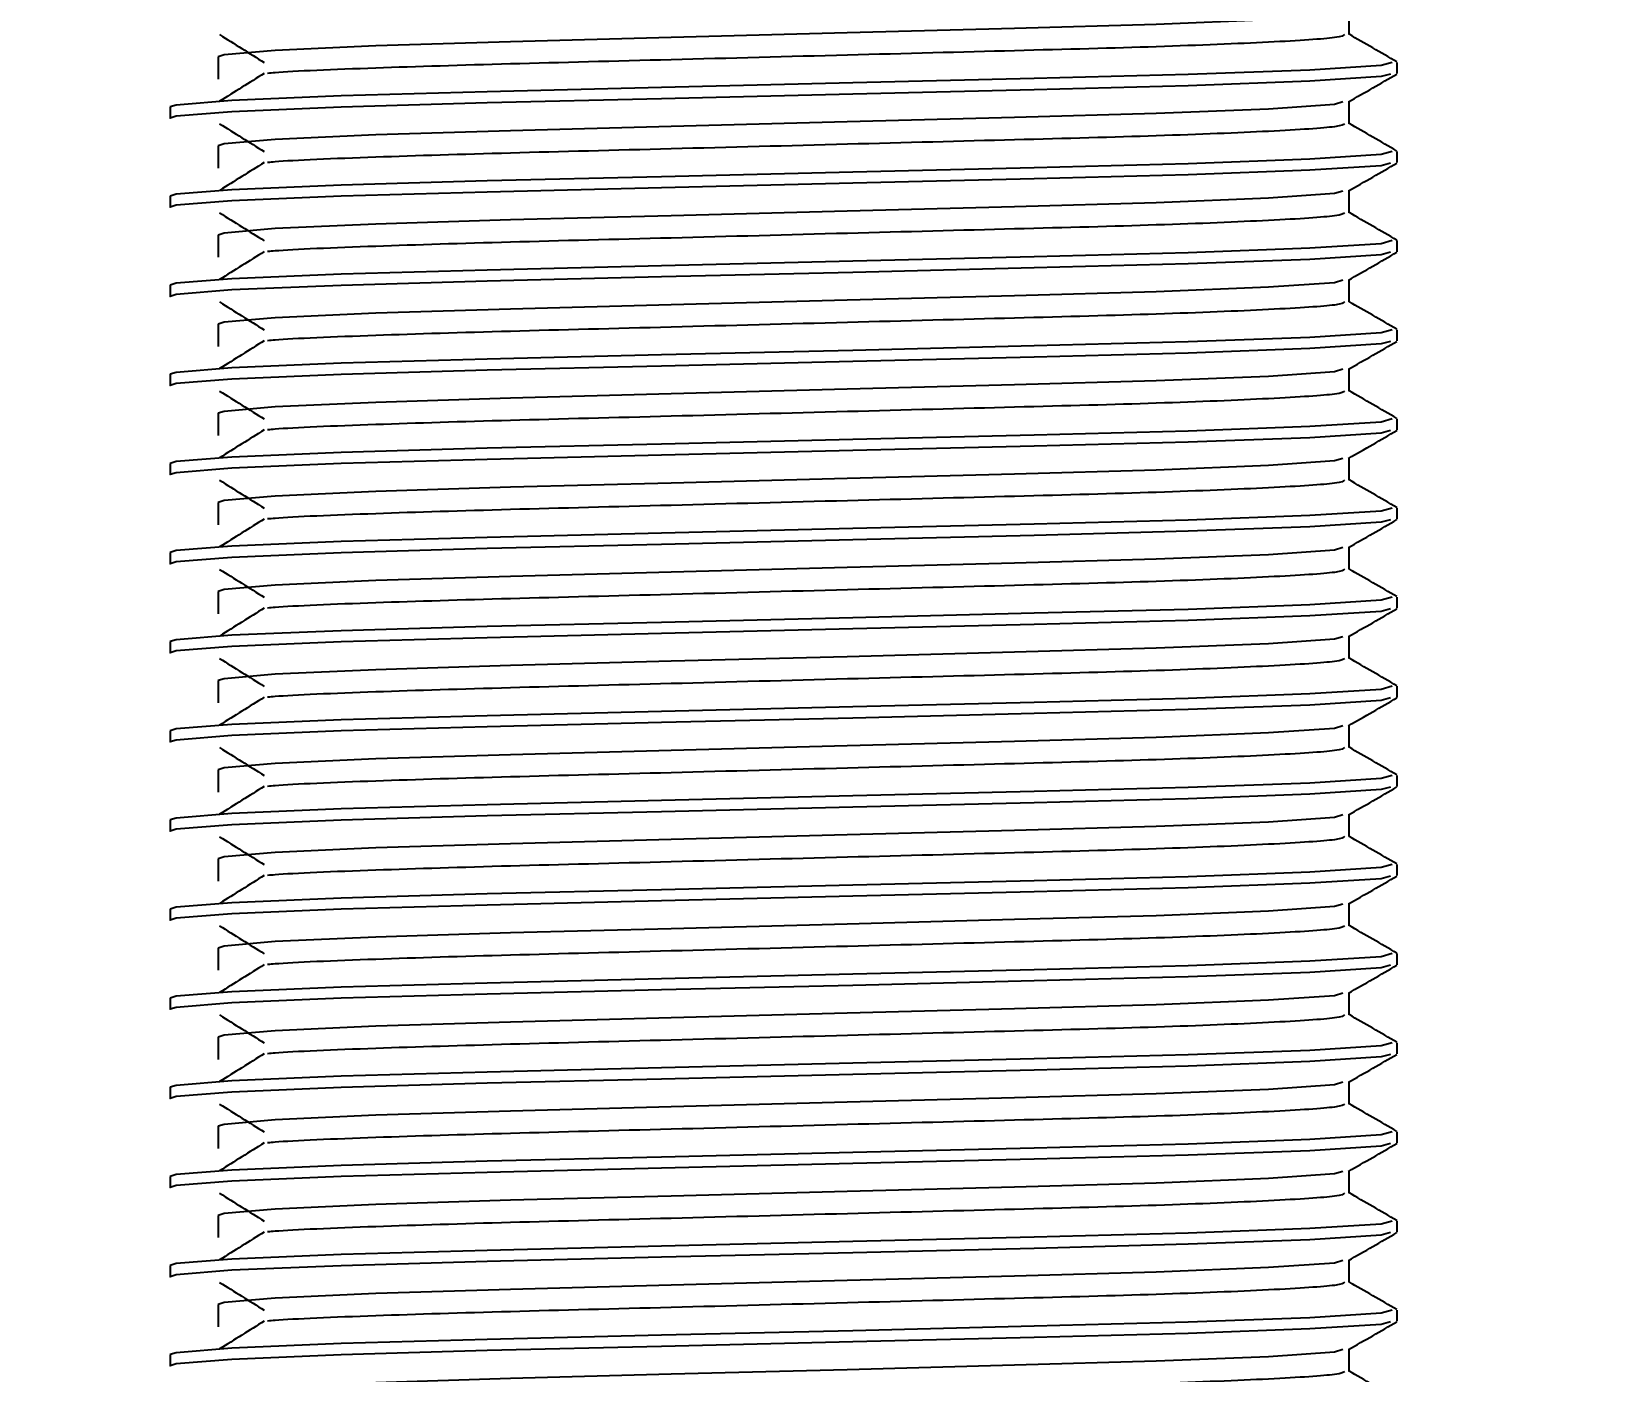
# Model space of a CAD drawing. Header units: millimetres. Extents: x -205 to 841, y 0 to 722.
# Drawn here: x 544.695 to 547.354, y 281.228 to 283.483 of the extents above; entities that cross this region are included whole.
import ezdxf

# ---------------------------------------------------------------- set-up
doc = ezdxf.new("R2010")
doc.units = ezdxf.units.MM
doc.layers.add('COTAS', color=1, linetype='Continuous')
doc.styles.add('SLDTEXTSTYLE0', font='TXT', dxfattribs={"width": 0.75})
doc.dimstyles.new('SLDDIMSTYLE2', dxfattribs={"dimtxt": 3, "dimasz": 3, "dimexe": 0, "dimexo": 0.0625, "dimgap": 0.75, "dimtad": 1, "dimdec": 0, "dimlfac": 10, "dimrnd": 1e-09, "dimzin": 12, "dimdsep": 46, "dimtxsty": 'SLDTEXTSTYLE0', "dimsah": 1, "dimcen": 0.09, "dimadec": 0, "dimazin": 3, "dimtfac": 1, "dimtmove": 0, "dimatfit": 0, "dimfxl": 0, "dimfrac": 2, "dimtolj": 1, "dimtzin": 12, "dimarcsym": 0})
doc.dimstyles.new('SLDDIMSTYLE3', dxfattribs={"dimtxt": 3, "dimasz": 3, "dimexe": 0, "dimexo": 0.0625, "dimgap": 0.75, "dimtad": 1, "dimdec": 0, "dimlfac": 10, "dimrnd": 1e-09, "dimzin": 12, "dimdsep": 46, "dimtxsty": 'SLDTEXTSTYLE0', "dimsah": 1, "dimcen": 0.09, "dimadec": 0, "dimazin": 3, "dimtfac": 1, "dimtofl": 0, "dimtmove": 0, "dimatfit": 3, "dimfxl": 0, "dimfrac": 2, "dimtolj": 1, "dimtzin": 12, "dimarcsym": 0})

# ---------------------------------------------------------------- blocks, each defined once
blk = doc.blocks.new('_D_36')
at = {"layer": 'COTAS'}
for p, q in [((547.912, 287.8644), (557.9945, 287.8644)), ((556.9945, 207.1008), (556.9945, 287.8644)), ((543.9608, 207.1008), (557.9945, 207.1008))]:
    blk.add_line(p, q, dxfattribs=at)
for points in [[(556.9945, 287.8644), (556.4945, 284.8644), (557.4945, 284.8644)], [(556.9945, 207.1008), (557.4945, 210.1008), (556.4945, 210.1008)]]:
    blk.add_solid(points, dxfattribs=at)
at = {"layer": 'COTAS', "insert": (553.1273, 244.1576), "char_height": 3, "attachment_point": 1, "rotation": 90, "style": 'SLDTEXTSTYLE0'}
blk.add_mtext('808', dxfattribs=at)
blk = doc.blocks.new('_D_37')
at = {"layer": 'COTAS'}
for p, q in [((540.6265, 288.0528), (540.6265, 295.0528)), ((544.0088, 288.0528), (539.6265, 288.0528)), ((540.6265, 288.0528), (540.6265, 277.9871)), ((545.4774, 277.9871), (539.6265, 277.9871)), ((540.6265, 277.9871), (540.6265, 270.9871))]:
    blk.add_line(p, q, dxfattribs=at)
for points in [[(540.6265, 288.0528), (541.1265, 291.0528), (540.1265, 291.0528)], [(540.6265, 277.9871), (540.1265, 274.9871), (541.1265, 274.9871)]]:
    blk.add_solid(points, dxfattribs=at)
at = {"layer": 'COTAS', "insert": (536.7593, 279.6949), "char_height": 3, "attachment_point": 1, "rotation": 90, "style": 'SLDTEXTSTYLE0'}
blk.add_mtext('101', dxfattribs=at)

msp = doc.modelspace()

# ---------------------------------------------------------------- linework, layer by layer
at = {"color": 7, "linetype": 'Continuous', "lineweight": 25}
for p, q in [((546.9128, 283.4777), (546.9128, 283.5148)), ((545.0088, 283.4403), (545.0088, 283.4028)), ((546.994, 283.4121), (546.994, 283.4309)), ((544.9276, 283.3559), (544.9276, 283.3371)), ((544.9276, 283.3559), (544.9276, 283.3371)), ((546.9128, 283.3277), (546.9128, 283.3648)), ((545.0088, 283.2903), (545.0088, 283.2528)), ((546.994, 283.2621), (546.994, 283.2809)), ((546.9128, 283.1777), (546.9128, 283.2148)), ((544.9276, 283.2059), (544.9276, 283.1871)), ((544.9276, 283.2059), (544.9276, 283.1871)), ((545.0088, 283.1403), (545.0088, 283.1028)), ((546.994, 283.1121), (546.994, 283.1309)), ((544.9276, 283.0559), (544.9276, 283.0371)), ((544.9276, 283.0559), (544.9276, 283.0371)), ((546.9128, 283.0277), (546.9128, 283.0648)), ((545.0088, 282.9903), (545.0088, 282.9528)), ((546.994, 282.9621), (546.994, 282.9809)), ((544.9276, 282.9059), (544.9276, 282.8871)), ((544.9276, 282.9059), (544.9276, 282.8871)), ((546.9128, 282.8777), (546.9128, 282.9148)), ((545.0088, 282.8403), (545.0088, 282.8028)), ((546.994, 282.8121), (546.994, 282.8309)), ((546.9128, 282.7277), (546.9128, 282.7648)), ((544.9276, 282.7559), (544.9276, 282.7371)), ((544.9276, 282.7559), (544.9276, 282.7371)), ((545.0088, 282.6903), (545.0088, 282.6528)), ((546.994, 282.6621), (546.994, 282.6809)), ((544.9276, 282.6059), (544.9276, 282.5871)), ((544.9276, 282.6059), (544.9276, 282.5871)), ((546.9128, 282.5777), (546.9128, 282.6148)), ((545.0088, 282.5403), (545.0088, 282.5028)), ((546.994, 282.5121), (546.994, 282.5309)), ((546.9128, 282.4277), (546.9128, 282.4648)), ((544.9276, 282.4559), (544.9276, 282.4371)), ((544.9276, 282.4559), (544.9276, 282.4371)), ((545.0088, 282.3903), (545.0088, 282.3528)), ((546.994, 282.3621), (546.994, 282.3809)), ((544.9276, 282.3059), (544.9276, 282.2871)), ((544.9276, 282.3059), (544.9276, 282.2871)), ((546.9128, 282.2777), (546.9128, 282.3148)), ((545.0088, 282.2403), (545.0088, 282.2028)), ((546.994, 282.2121), (546.994, 282.2309)), ((544.9276, 282.1559), (544.9276, 282.1371)), ((544.9276, 282.1559), (544.9276, 282.1371)), ((546.9128, 282.1277), (546.9128, 282.1648)), ((545.0088, 282.0903), (545.0088, 282.0528)), ((546.994, 282.0621), (546.994, 282.0809)), ((546.9128, 281.9777), (546.9128, 282.0148)), ((544.9276, 282.0059), (544.9276, 281.9871)), ((544.9276, 282.0059), (544.9276, 281.9871)), ((545.0088, 281.9403), (545.0088, 281.9028)), ((546.994, 281.9121), (546.994, 281.9309)), ((544.9276, 281.8559), (544.9276, 281.8371)), ((544.9276, 281.8559), (544.9276, 281.8371)), ((546.9128, 281.8277), (546.9128, 281.8648)), ((545.0088, 281.7903), (545.0088, 281.7528)), ((546.994, 281.7621), (546.994, 281.7809)), ((544.9276, 281.7059), (544.9276, 281.6871)), ((544.9276, 281.7059), (544.9276, 281.6871)), ((546.9128, 281.6777), (546.9128, 281.7148)), ((545.0088, 281.6403), (545.0088, 281.6028)), ((546.994, 281.6121), (546.994, 281.6309)), ((546.9128, 281.5277), (546.9128, 281.5648)), ((544.9276, 281.5559), (544.9276, 281.5371)), ((544.9276, 281.5559), (544.9276, 281.5371)), ((545.0088, 281.4903), (545.0088, 281.4528)), ((546.994, 281.4621), (546.994, 281.4809)), ((544.9276, 281.4059), (544.9276, 281.3871)), ((544.9276, 281.4059), (544.9276, 281.3871)), ((546.9128, 281.3777), (546.9128, 281.4148)), ((545.0088, 281.3403), (545.0088, 281.3028)), ((546.994, 281.3121), (546.994, 281.3309)), ((544.9276, 281.2559), (544.9276, 281.2371)), ((544.9276, 281.2559), (544.9276, 281.2371)), ((546.9128, 281.2277), (546.9128, 281.2648))]:
    msp.add_line(p, q, dxfattribs=at)
at = {"color": 7, "linetype": 'Continuous', "lineweight": 25, "flags": 128}
for points in [[(546.9021, 283.5143), (546.888, 283.51), (546.7771, 283.5023), (546.5881, 283.4947), (546.3496, 283.488), (546.068, 283.4806), (545.7714, 283.4728), (545.501, 283.4657), (545.2742, 283.4587), (545.1046, 283.451), (545.0185, 283.4435), (545.0088, 283.4403), (545.0088, 283.4403)], [(546.9856, 283.4308), (546.9671, 283.4256), (546.8468, 283.418), (546.6416, 283.4103), (546.3827, 283.4036), (546.0772, 283.3962), (545.7552, 283.3884), (545.4618, 283.3813), (545.2156, 283.3744), (545.0315, 283.3666), (544.9381, 283.3591), (544.9276, 283.3559), (544.9276, 283.3559)], [(546.9825, 283.4112), (546.9671, 283.4069), (546.8468, 283.3992), (546.6416, 283.3916), (546.3827, 283.3848), (546.0772, 283.3774), (545.7552, 283.3697), (545.4618, 283.3626), (545.2156, 283.3556), (545.0315, 283.3478), (544.9381, 283.3403), (544.9276, 283.3371), (544.9276, 283.3371)], [(546.9021, 283.3643), (546.888, 283.36), (546.7771, 283.3523), (546.5881, 283.3447), (546.3496, 283.338), (546.068, 283.3306), (545.7714, 283.3228), (545.501, 283.3157), (545.2742, 283.3087), (545.1046, 283.301), (545.0185, 283.2935), (545.0088, 283.2903), (545.0088, 283.2903)], [(546.9856, 283.2808), (546.9671, 283.2756), (546.8468, 283.268), (546.6416, 283.2603), (546.3827, 283.2536), (546.0772, 283.2462), (545.7552, 283.2384), (545.4618, 283.2313), (545.2156, 283.2244), (545.0315, 283.2166), (544.9381, 283.2091), (544.9276, 283.2059), (544.9276, 283.2059)], [(546.9825, 283.2612), (546.9671, 283.2569), (546.8468, 283.2492), (546.6416, 283.2416), (546.3827, 283.2348), (546.0772, 283.2274), (545.7552, 283.2197), (545.4618, 283.2126), (545.2156, 283.2056), (545.0315, 283.1978), (544.9381, 283.1903), (544.9276, 283.1871), (544.9276, 283.1871)], [(546.9021, 283.2143), (546.888, 283.21), (546.7771, 283.2023), (546.5881, 283.1947), (546.3496, 283.188), (546.068, 283.1806), (545.7714, 283.1728), (545.501, 283.1657), (545.2742, 283.1587), (545.1046, 283.151), (545.0185, 283.1435), (545.0088, 283.1403), (545.0088, 283.1403)], [(546.9856, 283.1308), (546.9671, 283.1256), (546.8468, 283.118), (546.6416, 283.1103), (546.3827, 283.1036), (546.0772, 283.0962), (545.7552, 283.0884), (545.4618, 283.0813), (545.2156, 283.0744), (545.0315, 283.0666), (544.9381, 283.0591), (544.9276, 283.0559), (544.9276, 283.0559)], [(546.9825, 283.1112), (546.9671, 283.1069), (546.8468, 283.0992), (546.6416, 283.0916), (546.3827, 283.0848), (546.0772, 283.0774), (545.7552, 283.0697), (545.4618, 283.0626), (545.2156, 283.0556), (545.0315, 283.0478), (544.9381, 283.0403), (544.9276, 283.0371), (544.9276, 283.0371)], [(546.9021, 283.0643), (546.888, 283.06), (546.7771, 283.0523), (546.5881, 283.0447), (546.3496, 283.038), (546.068, 283.0306), (545.7714, 283.0228), (545.501, 283.0157), (545.2742, 283.0087), (545.1046, 283.001), (545.0185, 282.9935), (545.0088, 282.9903), (545.0088, 282.9903)], [(546.9856, 282.9808), (546.9671, 282.9756), (546.8468, 282.968), (546.6416, 282.9603), (546.3827, 282.9536), (546.0772, 282.9462), (545.7552, 282.9384), (545.4618, 282.9313), (545.2156, 282.9244), (545.0315, 282.9166), (544.9381, 282.9091), (544.9276, 282.9059), (544.9276, 282.9059)], [(546.9825, 282.9612), (546.9671, 282.9569), (546.8468, 282.9492), (546.6416, 282.9416), (546.3827, 282.9348), (546.0772, 282.9274), (545.7552, 282.9197), (545.4618, 282.9126), (545.2156, 282.9056), (545.0315, 282.8978), (544.9381, 282.8903), (544.9276, 282.8871), (544.9276, 282.8871)], [(546.9021, 282.9143), (546.888, 282.91), (546.7771, 282.9023), (546.5881, 282.8947), (546.3496, 282.888), (546.068, 282.8806), (545.7714, 282.8728), (545.501, 282.8657), (545.2742, 282.8587), (545.1046, 282.851), (545.0185, 282.8435), (545.0088, 282.8403), (545.0088, 282.8403)], [(546.9856, 282.8308), (546.9671, 282.8256), (546.8468, 282.818), (546.6416, 282.8103), (546.3827, 282.8036), (546.0772, 282.7962), (545.7552, 282.7884), (545.4618, 282.7813), (545.2156, 282.7744), (545.0315, 282.7666), (544.9381, 282.7591), (544.9276, 282.7559), (544.9276, 282.7559)], [(546.9825, 282.8112), (546.9671, 282.8069), (546.8468, 282.7992), (546.6416, 282.7916), (546.3827, 282.7848), (546.0772, 282.7774), (545.7552, 282.7697), (545.4618, 282.7626), (545.2156, 282.7556), (545.0315, 282.7478), (544.9381, 282.7403), (544.9276, 282.7371), (544.9276, 282.7371)], [(546.9021, 282.7643), (546.888, 282.76), (546.7771, 282.7523), (546.5881, 282.7447), (546.3496, 282.738), (546.068, 282.7306), (545.7714, 282.7228), (545.501, 282.7157), (545.2742, 282.7087), (545.1046, 282.701), (545.0185, 282.6935), (545.0088, 282.6903), (545.0088, 282.6903)], [(546.9856, 282.6808), (546.9671, 282.6756), (546.8468, 282.668), (546.6416, 282.6603), (546.3827, 282.6536), (546.0772, 282.6462), (545.7552, 282.6384), (545.4618, 282.6313), (545.2156, 282.6244), (545.0315, 282.6166), (544.9381, 282.6091), (544.9276, 282.6059), (544.9276, 282.6059)], [(546.9825, 282.6612), (546.9671, 282.6569), (546.8468, 282.6492), (546.6416, 282.6416), (546.3827, 282.6348), (546.0772, 282.6274), (545.7552, 282.6197), (545.4618, 282.6126), (545.2156, 282.6056), (545.0315, 282.5978), (544.9381, 282.5903), (544.9276, 282.5871), (544.9276, 282.5871)], [(546.9021, 282.6143), (546.888, 282.61), (546.7771, 282.6023), (546.5881, 282.5947), (546.3496, 282.588), (546.068, 282.5806), (545.7714, 282.5728), (545.501, 282.5657), (545.2742, 282.5587), (545.1046, 282.551), (545.0185, 282.5435), (545.0088, 282.5403), (545.0088, 282.5403)], [(546.9856, 282.5308), (546.9671, 282.5256), (546.8468, 282.518), (546.6416, 282.5103), (546.3827, 282.5036), (546.0772, 282.4962), (545.7552, 282.4884), (545.4618, 282.4813), (545.2156, 282.4744), (545.0315, 282.4666), (544.9381, 282.4591), (544.9276, 282.4559), (544.9276, 282.4559)], [(546.9825, 282.5112), (546.9671, 282.5069), (546.8468, 282.4992), (546.6416, 282.4916), (546.3827, 282.4848), (546.0772, 282.4774), (545.7552, 282.4697), (545.4618, 282.4626), (545.2156, 282.4556), (545.0315, 282.4478), (544.9381, 282.4403), (544.9276, 282.4371), (544.9276, 282.4371)], [(546.9021, 282.4643), (546.888, 282.46), (546.7771, 282.4523), (546.5881, 282.4447), (546.3496, 282.438), (546.068, 282.4306), (545.7714, 282.4228), (545.501, 282.4157), (545.2742, 282.4087), (545.1046, 282.401), (545.0185, 282.3935), (545.0088, 282.3903), (545.0088, 282.3903)], [(546.9856, 282.3808), (546.9671, 282.3756), (546.8468, 282.368), (546.6416, 282.3603), (546.3827, 282.3536), (546.0772, 282.3462), (545.7552, 282.3384), (545.4618, 282.3313), (545.2156, 282.3244), (545.0315, 282.3166), (544.9381, 282.3091), (544.9276, 282.3059), (544.9276, 282.3059)], [(546.9825, 282.3612), (546.9671, 282.3569), (546.8468, 282.3492), (546.6416, 282.3416), (546.3827, 282.3348), (546.0772, 282.3274), (545.7552, 282.3197), (545.4618, 282.3126), (545.2156, 282.3056), (545.0315, 282.2978), (544.9381, 282.2903), (544.9276, 282.2871), (544.9276, 282.2871)], [(546.9021, 282.3143), (546.888, 282.31), (546.7771, 282.3023), (546.5881, 282.2947), (546.3496, 282.288), (546.068, 282.2806), (545.7714, 282.2728), (545.501, 282.2657), (545.2742, 282.2587), (545.1046, 282.251), (545.0185, 282.2435), (545.0088, 282.2403), (545.0088, 282.2403)], [(546.9856, 282.2308), (546.9671, 282.2256), (546.8468, 282.218), (546.6416, 282.2103), (546.3827, 282.2036), (546.0772, 282.1962), (545.7552, 282.1884), (545.4618, 282.1813), (545.2156, 282.1744), (545.0315, 282.1666), (544.9381, 282.1591), (544.9276, 282.1559), (544.9276, 282.1559)], [(546.9825, 282.2112), (546.9671, 282.2069), (546.8468, 282.1992), (546.6416, 282.1916), (546.3827, 282.1848), (546.0772, 282.1774), (545.7552, 282.1697), (545.4618, 282.1626), (545.2156, 282.1556), (545.0315, 282.1478), (544.9381, 282.1403), (544.9276, 282.1371), (544.9276, 282.1371)], [(546.9021, 282.1643), (546.888, 282.16), (546.7771, 282.1523), (546.5881, 282.1447), (546.3496, 282.138), (546.068, 282.1306), (545.7714, 282.1228), (545.501, 282.1157), (545.2742, 282.1087), (545.1046, 282.101), (545.0185, 282.0935), (545.0088, 282.0903), (545.0088, 282.0903)], [(546.9856, 282.0808), (546.9671, 282.0756), (546.8468, 282.068), (546.6416, 282.0603), (546.3827, 282.0536), (546.0772, 282.0462), (545.7552, 282.0384), (545.4618, 282.0313), (545.2156, 282.0244), (545.0315, 282.0166), (544.9381, 282.0091), (544.9276, 282.0059), (544.9276, 282.0059)], [(546.9825, 282.0612), (546.9671, 282.0569), (546.8468, 282.0492), (546.6416, 282.0416), (546.3827, 282.0348), (546.0772, 282.0274), (545.7552, 282.0197), (545.4618, 282.0126), (545.2156, 282.0056), (545.0315, 281.9978), (544.9381, 281.9903), (544.9276, 281.9871), (544.9276, 281.9871)], [(546.9021, 282.0143), (546.888, 282.01), (546.7771, 282.0023), (546.5881, 281.9947), (546.3496, 281.988), (546.068, 281.9806), (545.7714, 281.9728), (545.501, 281.9657), (545.2742, 281.9587), (545.1046, 281.951), (545.0185, 281.9435), (545.0088, 281.9403), (545.0088, 281.9403)], [(546.9856, 281.9308), (546.9671, 281.9256), (546.8468, 281.918), (546.6416, 281.9103), (546.3827, 281.9036), (546.0772, 281.8962), (545.7552, 281.8884), (545.4618, 281.8813), (545.2156, 281.8744), (545.0315, 281.8666), (544.9381, 281.8591), (544.9276, 281.8559), (544.9276, 281.8559)], [(546.9825, 281.9112), (546.9671, 281.9069), (546.8468, 281.8992), (546.6416, 281.8916), (546.3827, 281.8848), (546.0772, 281.8774), (545.7552, 281.8697), (545.4618, 281.8626), (545.2156, 281.8556), (545.0315, 281.8478), (544.9381, 281.8403), (544.9276, 281.8371), (544.9276, 281.8371)], [(546.9021, 281.8643), (546.888, 281.86), (546.7771, 281.8523), (546.5881, 281.8447), (546.3496, 281.838), (546.068, 281.8306), (545.7714, 281.8228), (545.501, 281.8157), (545.2742, 281.8087), (545.1046, 281.801), (545.0185, 281.7935), (545.0088, 281.7903), (545.0088, 281.7903)], [(546.9856, 281.7808), (546.9671, 281.7756), (546.8468, 281.768), (546.6416, 281.7603), (546.3827, 281.7536), (546.0772, 281.7462), (545.7552, 281.7384), (545.4618, 281.7313), (545.2156, 281.7244), (545.0315, 281.7166), (544.9381, 281.7091), (544.9276, 281.7059), (544.9276, 281.7059)], [(546.9825, 281.7612), (546.9671, 281.7569), (546.8468, 281.7492), (546.6416, 281.7416), (546.3827, 281.7348), (546.0772, 281.7274), (545.7552, 281.7197), (545.4618, 281.7126), (545.2156, 281.7056), (545.0315, 281.6978), (544.9381, 281.6903), (544.9276, 281.6871), (544.9276, 281.6871)], [(546.9021, 281.7143), (546.888, 281.71), (546.7771, 281.7023), (546.5881, 281.6947), (546.3496, 281.688), (546.068, 281.6806), (545.7714, 281.6728), (545.501, 281.6657), (545.2742, 281.6587), (545.1046, 281.651), (545.0185, 281.6435), (545.0088, 281.6403), (545.0088, 281.6403)], [(546.9856, 281.6308), (546.9671, 281.6256), (546.8468, 281.618), (546.6416, 281.6103), (546.3827, 281.6036), (546.0772, 281.5962), (545.7552, 281.5884), (545.4618, 281.5813), (545.2156, 281.5744), (545.0315, 281.5666), (544.9381, 281.5591), (544.9276, 281.5559), (544.9276, 281.5559)], [(546.9825, 281.6112), (546.9671, 281.6069), (546.8468, 281.5992), (546.6416, 281.5916), (546.3827, 281.5848), (546.0772, 281.5774), (545.7552, 281.5697), (545.4618, 281.5626), (545.2156, 281.5556), (545.0315, 281.5478), (544.9381, 281.5403), (544.9276, 281.5371), (544.9276, 281.5371)], [(546.9021, 281.5643), (546.888, 281.56), (546.7771, 281.5523), (546.5881, 281.5447), (546.3496, 281.538), (546.068, 281.5306), (545.7714, 281.5228), (545.501, 281.5157), (545.2742, 281.5087), (545.1046, 281.501), (545.0185, 281.4935), (545.0088, 281.4903), (545.0088, 281.4903)], [(546.9856, 281.4808), (546.9671, 281.4756), (546.8468, 281.468), (546.6416, 281.4603), (546.3827, 281.4536), (546.0772, 281.4462), (545.7552, 281.4384), (545.4618, 281.4313), (545.2156, 281.4244), (545.0315, 281.4166), (544.9381, 281.4091), (544.9276, 281.4059), (544.9276, 281.4059)], [(546.9825, 281.4612), (546.9671, 281.4569), (546.8468, 281.4492), (546.6416, 281.4416), (546.3827, 281.4348), (546.0772, 281.4274), (545.7552, 281.4197), (545.4618, 281.4126), (545.2156, 281.4056), (545.0315, 281.3978), (544.9381, 281.3903), (544.9276, 281.3871), (544.9276, 281.3871)], [(546.9021, 281.4143), (546.888, 281.41), (546.7771, 281.4023), (546.5881, 281.3947), (546.3496, 281.388), (546.068, 281.3806), (545.7714, 281.3728), (545.501, 281.3657), (545.2742, 281.3587), (545.1046, 281.351), (545.0185, 281.3435), (545.0088, 281.3403), (545.0088, 281.3403)], [(546.9856, 281.3308), (546.9671, 281.3256), (546.8468, 281.318), (546.6416, 281.3103), (546.3827, 281.3036), (546.0772, 281.2962), (545.7552, 281.2884), (545.4618, 281.2813), (545.2156, 281.2744), (545.0315, 281.2666), (544.9381, 281.2591), (544.9276, 281.2559), (544.9276, 281.2559)], [(546.9825, 281.3112), (546.9671, 281.3069), (546.8468, 281.2992), (546.6416, 281.2916), (546.3827, 281.2848), (546.0772, 281.2774), (545.7552, 281.2697), (545.4618, 281.2626), (545.2156, 281.2556), (545.0315, 281.2478), (544.9381, 281.2403), (544.9276, 281.2371), (544.9276, 281.2371)], [(546.9021, 281.2643), (546.888, 281.26), (546.7771, 281.2523), (546.5881, 281.2447), (546.3496, 281.238), (546.068, 281.2306), (545.7714, 281.2228), (545.501, 281.2157), (545.2742, 281.2087), (545.1046, 281.201), (545.0185, 281.1935), (545.0088, 281.1903), (545.0088, 281.1903)]]:
    msp.add_lwpolyline(points, dxfattribs=at)
at = {"color": 7, "linetype": 'Continuous', "lineweight": 25}
for points, knots in [([(545.011, 283.4776), (545.0235, 283.4698), (545.0486, 283.4541), (545.0736, 283.4385), (545.0861, 283.4307)], [0, 0, 0, 0, 0.500002, 1, 1, 1, 1]), ([(546.9051, 283.4777), (546.9033, 283.476), (546.8992, 283.472), (546.7888, 283.4648), (546.6012, 283.4571), (546.3529, 283.4505), (546.068, 283.4431), (545.7716, 283.4352), (545.4932, 283.4282), (545.2658, 283.4213), (545.1272, 283.4156), (545.0958, 283.4127), (545.0918, 283.4124)], [0, 0, 0, 0, 0.083632, 0.19763, 0.311336, 0.420556, 0.533088, 0.647582, 0.758633, 0.868887, 0.983229, 1, 1, 1, 1]), ([(546.9932, 283.4317), (546.9797, 283.4395), (546.9529, 283.455), (546.926, 283.4705), (546.9128, 283.4782)], [0, 0, 0, 0, 0.5049813, 1, 1, 1, 1]), ([(545.0861, 283.4123), (545.0736, 283.4045), (545.0486, 283.3889), (545.0235, 283.3732), (545.011, 283.3654)], [0, 0, 0, 0, 0.499998, 1, 1, 1, 1]), ([(546.912, 283.3644), (546.9255, 283.3722), (546.9526, 283.3878), (546.9797, 283.4035), (546.9932, 283.4113)], [0, 0, 0, 0, 0.499988, 1, 1, 1, 1]), ([(545.011, 283.3276), (545.0235, 283.3198), (545.0486, 283.3041), (545.0736, 283.2885), (545.0861, 283.2807)], [0, 0, 0, 0, 0.500002, 1, 1, 1, 1]), ([(546.9051, 283.3277), (546.9033, 283.326), (546.8992, 283.322), (546.7888, 283.3148), (546.6012, 283.3071), (546.3529, 283.3005), (546.068, 283.2931), (545.7716, 283.2852), (545.4932, 283.2782), (545.2658, 283.2713), (545.1272, 283.2656), (545.0958, 283.2627), (545.0918, 283.2624)], [0, 0, 0, 0, 0.083632, 0.19763, 0.311336, 0.420556, 0.533088, 0.647582, 0.758633, 0.868887, 0.983229, 1, 1, 1, 1]), ([(546.9932, 283.2817), (546.9797, 283.2895), (546.9529, 283.305), (546.926, 283.3205), (546.9128, 283.3282)], [0, 0, 0, 0, 0.5049813, 1, 1, 1, 1]), ([(545.0861, 283.2623), (545.0736, 283.2545), (545.0486, 283.2389), (545.0235, 283.2232), (545.011, 283.2154)], [0, 0, 0, 0, 0.499998, 1, 1, 1, 1]), ([(546.912, 283.2144), (546.9255, 283.2222), (546.9526, 283.2378), (546.9797, 283.2535), (546.9932, 283.2613)], [0, 0, 0, 0, 0.499988, 1, 1, 1, 1]), ([(545.011, 283.1776), (545.0235, 283.1698), (545.0486, 283.1541), (545.0736, 283.1385), (545.0861, 283.1307)], [0, 0, 0, 0, 0.500002, 1, 1, 1, 1]), ([(546.9051, 283.1777), (546.9033, 283.176), (546.8992, 283.172), (546.7888, 283.1648), (546.6012, 283.1571), (546.3529, 283.1505), (546.068, 283.1431), (545.7716, 283.1352), (545.4932, 283.1282), (545.2658, 283.1213), (545.1272, 283.1156), (545.0958, 283.1127), (545.0918, 283.1124)], [0, 0, 0, 0, 0.083632, 0.19763, 0.311336, 0.420556, 0.533088, 0.647582, 0.758633, 0.868887, 0.983229, 1, 1, 1, 1]), ([(546.9932, 283.1317), (546.9797, 283.1395), (546.9529, 283.155), (546.926, 283.1705), (546.9128, 283.1782)], [0, 0, 0, 0, 0.504981, 1, 1, 1, 1]), ([(545.0861, 283.1123), (545.0736, 283.1045), (545.0486, 283.0889), (545.0235, 283.0732), (545.011, 283.0654)], [0, 0, 0, 0, 0.499998, 1, 1, 1, 1]), ([(546.912, 283.0644), (546.9255, 283.0722), (546.9526, 283.0878), (546.9797, 283.1035), (546.9932, 283.1113)], [0, 0, 0, 0, 0.4999883, 1, 1, 1, 1]), ([(545.011, 283.0276), (545.0235, 283.0198), (545.0486, 283.0041), (545.0736, 282.9885), (545.0861, 282.9807)], [0, 0, 0, 0, 0.500002, 1, 1, 1, 1]), ([(546.9051, 283.0277), (546.9033, 283.026), (546.8992, 283.022), (546.7888, 283.0148), (546.6012, 283.0071), (546.3529, 283.0005), (546.068, 282.9931), (545.7716, 282.9852), (545.4932, 282.9782), (545.2658, 282.9713), (545.1272, 282.9656), (545.0958, 282.9627), (545.0918, 282.9624)], [0, 0, 0, 0, 0.0836323, 0.1976302, 0.3113357, 0.4205556, 0.5330876, 0.6475823, 0.7586331, 0.8688872, 0.9832293, 1, 1, 1, 1]), ([(546.9932, 282.9817), (546.9797, 282.9895), (546.9529, 283.005), (546.926, 283.0205), (546.9128, 283.0282)], [0, 0, 0, 0, 0.504981, 1, 1, 1, 1]), ([(545.0861, 282.9623), (545.0736, 282.9545), (545.0486, 282.9389), (545.0235, 282.9232), (545.011, 282.9154)], [0, 0, 0, 0, 0.4999982, 1, 1, 1, 1]), ([(546.912, 282.9144), (546.9255, 282.9222), (546.9526, 282.9378), (546.9797, 282.9535), (546.9932, 282.9613)], [0, 0, 0, 0, 0.499988, 1, 1, 1, 1]), ([(545.011, 282.8776), (545.0235, 282.8698), (545.0486, 282.8541), (545.0736, 282.8385), (545.0861, 282.8307)], [0, 0, 0, 0, 0.500002, 1, 1, 1, 1]), ([(546.9051, 282.8777), (546.9033, 282.876), (546.8992, 282.872), (546.7888, 282.8648), (546.6012, 282.8571), (546.3529, 282.8505), (546.068, 282.8431), (545.7716, 282.8352), (545.4932, 282.8282), (545.2658, 282.8213), (545.1272, 282.8156), (545.0958, 282.8127), (545.0918, 282.8124)], [0, 0, 0, 0, 0.083632, 0.19763, 0.311336, 0.420556, 0.533088, 0.647582, 0.758633, 0.868887, 0.983229, 1, 1, 1, 1]), ([(546.9932, 282.8317), (546.9797, 282.8395), (546.9529, 282.855), (546.926, 282.8705), (546.9128, 282.8782)], [0, 0, 0, 0, 0.5049813, 1, 1, 1, 1]), ([(545.0861, 282.8123), (545.0736, 282.8045), (545.0486, 282.7889), (545.0235, 282.7732), (545.011, 282.7654)], [0, 0, 0, 0, 0.499998, 1, 1, 1, 1]), ([(546.912, 282.7644), (546.9255, 282.7722), (546.9526, 282.7878), (546.9797, 282.8035), (546.9932, 282.8113)], [0, 0, 0, 0, 0.499988, 1, 1, 1, 1]), ([(545.011, 282.7276), (545.0235, 282.7198), (545.0486, 282.7041), (545.0736, 282.6885), (545.0861, 282.6807)], [0, 0, 0, 0, 0.500002, 1, 1, 1, 1]), ([(546.9051, 282.7277), (546.9033, 282.726), (546.8992, 282.722), (546.7888, 282.7148), (546.6012, 282.7071), (546.3529, 282.7005), (546.068, 282.6931), (545.7716, 282.6852), (545.4932, 282.6782), (545.2658, 282.6713), (545.1272, 282.6656), (545.0958, 282.6627), (545.0918, 282.6624)], [0, 0, 0, 0, 0.083632, 0.19763, 0.311336, 0.420556, 0.533088, 0.647582, 0.758633, 0.868887, 0.983229, 1, 1, 1, 1]), ([(546.9932, 282.6817), (546.9797, 282.6895), (546.9529, 282.705), (546.926, 282.7205), (546.9128, 282.7282)], [0, 0, 0, 0, 0.504981, 1, 1, 1, 1]), ([(545.0861, 282.6623), (545.0736, 282.6545), (545.0486, 282.6389), (545.0235, 282.6232), (545.011, 282.6154)], [0, 0, 0, 0, 0.499998, 1, 1, 1, 1]), ([(546.912, 282.6144), (546.9255, 282.6222), (546.9526, 282.6378), (546.9797, 282.6535), (546.9932, 282.6613)], [0, 0, 0, 0, 0.499988, 1, 1, 1, 1]), ([(545.011, 282.5776), (545.0235, 282.5698), (545.0486, 282.5541), (545.0736, 282.5385), (545.0861, 282.5307)], [0, 0, 0, 0, 0.500002, 1, 1, 1, 1]), ([(546.9051, 282.5777), (546.9033, 282.576), (546.8992, 282.572), (546.7888, 282.5648), (546.6012, 282.5571), (546.3529, 282.5505), (546.068, 282.5431), (545.7716, 282.5352), (545.4932, 282.5282), (545.2658, 282.5213), (545.1272, 282.5156), (545.0958, 282.5127), (545.0918, 282.5124)], [0, 0, 0, 0, 0.083632, 0.19763, 0.311336, 0.420556, 0.533088, 0.647582, 0.758633, 0.868887, 0.983229, 1, 1, 1, 1]), ([(546.9932, 282.5317), (546.9797, 282.5395), (546.9529, 282.555), (546.926, 282.5705), (546.9128, 282.5782)], [0, 0, 0, 0, 0.504981, 1, 1, 1, 1]), ([(545.0861, 282.5123), (545.0736, 282.5045), (545.0486, 282.4889), (545.0235, 282.4732), (545.011, 282.4654)], [0, 0, 0, 0, 0.499998, 1, 1, 1, 1]), ([(546.912, 282.4644), (546.9255, 282.4722), (546.9526, 282.4878), (546.9797, 282.5035), (546.9932, 282.5113)], [0, 0, 0, 0, 0.499988, 1, 1, 1, 1]), ([(545.011, 282.4276), (545.0235, 282.4198), (545.0486, 282.4041), (545.0736, 282.3885), (545.0861, 282.3807)], [0, 0, 0, 0, 0.500002, 1, 1, 1, 1]), ([(546.9051, 282.4277), (546.9033, 282.426), (546.8992, 282.422), (546.7888, 282.4148), (546.6012, 282.4071), (546.3529, 282.4005), (546.068, 282.3931), (545.7716, 282.3852), (545.4932, 282.3782), (545.2658, 282.3713), (545.1272, 282.3656), (545.0958, 282.3627), (545.0918, 282.3624)], [0, 0, 0, 0, 0.083632, 0.19763, 0.311336, 0.420556, 0.533088, 0.647582, 0.758633, 0.868887, 0.983229, 1, 1, 1, 1]), ([(546.9932, 282.3817), (546.9797, 282.3895), (546.9529, 282.405), (546.926, 282.4205), (546.9128, 282.4282)], [0, 0, 0, 0, 0.5049813, 1, 1, 1, 1]), ([(545.0861, 282.3623), (545.0736, 282.3545), (545.0486, 282.3389), (545.0235, 282.3232), (545.011, 282.3154)], [0, 0, 0, 0, 0.499998, 1, 1, 1, 1]), ([(546.912, 282.3144), (546.9255, 282.3222), (546.9526, 282.3378), (546.9797, 282.3535), (546.9932, 282.3613)], [0, 0, 0, 0, 0.499988, 1, 1, 1, 1]), ([(546.9932, 282.2317), (546.9797, 282.2395), (546.9529, 282.255), (546.926, 282.2705), (546.9128, 282.2782)], [0, 0, 0, 0, 0.504981, 1, 1, 1, 1]), ([(545.011, 282.2776), (545.0235, 282.2698), (545.0486, 282.2541), (545.0736, 282.2385), (545.0861, 282.2307)], [0, 0, 0, 0, 0.500002, 1, 1, 1, 1]), ([(546.9051, 282.2777), (546.9033, 282.276), (546.8992, 282.272), (546.7888, 282.2648), (546.6012, 282.2571), (546.3529, 282.2505), (546.068, 282.2431), (545.7716, 282.2352), (545.4932, 282.2282), (545.2658, 282.2213), (545.1272, 282.2156), (545.0958, 282.2127), (545.0918, 282.2124)], [0, 0, 0, 0, 0.083632, 0.19763, 0.311336, 0.420556, 0.533088, 0.647582, 0.758633, 0.868887, 0.983229, 1, 1, 1, 1]), ([(545.0861, 282.2123), (545.0736, 282.2045), (545.0486, 282.1889), (545.0235, 282.1732), (545.011, 282.1654)], [0, 0, 0, 0, 0.4999982, 1, 1, 1, 1]), ([(546.912, 282.1644), (546.9255, 282.1722), (546.9526, 282.1878), (546.9797, 282.2035), (546.9932, 282.2113)], [0, 0, 0, 0, 0.499988, 1, 1, 1, 1]), ([(545.011, 282.1276), (545.0235, 282.1198), (545.0486, 282.1041), (545.0736, 282.0885), (545.0861, 282.0807)], [0, 0, 0, 0, 0.5000018, 1, 1, 1, 1]), ([(546.9051, 282.1277), (546.9033, 282.126), (546.8992, 282.122), (546.7888, 282.1148), (546.6012, 282.1071), (546.3529, 282.1005), (546.068, 282.0931), (545.7716, 282.0852), (545.4932, 282.0782), (545.2658, 282.0713), (545.1272, 282.0656), (545.0958, 282.0627), (545.0918, 282.0624)], [0, 0, 0, 0, 0.083632, 0.19763, 0.311336, 0.420556, 0.533088, 0.647582, 0.758633, 0.868887, 0.983229, 1, 1, 1, 1]), ([(546.9932, 282.0817), (546.9797, 282.0895), (546.9529, 282.105), (546.926, 282.1205), (546.9128, 282.1282)], [0, 0, 0, 0, 0.504981, 1, 1, 1, 1]), ([(545.0861, 282.0623), (545.0736, 282.0545), (545.0486, 282.0389), (545.0235, 282.0232), (545.011, 282.0154)], [0, 0, 0, 0, 0.499998, 1, 1, 1, 1]), ([(546.912, 282.0144), (546.9255, 282.0222), (546.9526, 282.0378), (546.9797, 282.0535), (546.9932, 282.0613)], [0, 0, 0, 0, 0.499988, 1, 1, 1, 1]), ([(545.011, 281.9776), (545.0235, 281.9698), (545.0486, 281.9541), (545.0736, 281.9385), (545.0861, 281.9307)], [0, 0, 0, 0, 0.500002, 1, 1, 1, 1]), ([(546.9051, 281.9777), (546.9033, 281.976), (546.8992, 281.972), (546.7888, 281.9648), (546.6012, 281.9571), (546.3529, 281.9505), (546.068, 281.9431), (545.7716, 281.9352), (545.4932, 281.9282), (545.2658, 281.9213), (545.1272, 281.9156), (545.0958, 281.9127), (545.0918, 281.9124)], [0, 0, 0, 0, 0.083632, 0.19763, 0.311336, 0.420556, 0.533088, 0.647582, 0.758633, 0.868887, 0.983229, 1, 1, 1, 1]), ([(546.9932, 281.9317), (546.9797, 281.9395), (546.9529, 281.955), (546.926, 281.9705), (546.9128, 281.9782)], [0, 0, 0, 0, 0.5049813, 1, 1, 1, 1]), ([(545.0861, 281.9123), (545.0736, 281.9045), (545.0486, 281.8889), (545.0235, 281.8732), (545.011, 281.8654)], [0, 0, 0, 0, 0.499998, 1, 1, 1, 1]), ([(546.912, 281.8644), (546.9255, 281.8722), (546.9526, 281.8878), (546.9797, 281.9035), (546.9932, 281.9113)], [0, 0, 0, 0, 0.499988, 1, 1, 1, 1]), ([(545.011, 281.8276), (545.0235, 281.8198), (545.0486, 281.8041), (545.0736, 281.7885), (545.0861, 281.7807)], [0, 0, 0, 0, 0.500002, 1, 1, 1, 1]), ([(546.9051, 281.8277), (546.9033, 281.826), (546.8992, 281.822), (546.7888, 281.8148), (546.6012, 281.8071), (546.3529, 281.8005), (546.068, 281.7931), (545.7716, 281.7852), (545.4932, 281.7782), (545.2658, 281.7713), (545.1272, 281.7656), (545.0958, 281.7627), (545.0918, 281.7624)], [0, 0, 0, 0, 0.083632, 0.19763, 0.311336, 0.420556, 0.533088, 0.647582, 0.758633, 0.868887, 0.983229, 1, 1, 1, 1]), ([(546.9932, 281.7817), (546.9797, 281.7895), (546.9529, 281.805), (546.926, 281.8205), (546.9128, 281.8282)], [0, 0, 0, 0, 0.504981, 1, 1, 1, 1]), ([(545.0861, 281.7623), (545.0736, 281.7545), (545.0486, 281.7389), (545.0235, 281.7232), (545.011, 281.7154)], [0, 0, 0, 0, 0.499998, 1, 1, 1, 1]), ([(546.912, 281.7144), (546.9255, 281.7222), (546.9526, 281.7378), (546.9797, 281.7535), (546.9932, 281.7613)], [0, 0, 0, 0, 0.499988, 1, 1, 1, 1]), ([(545.011, 281.6776), (545.0235, 281.6698), (545.0486, 281.6541), (545.0736, 281.6385), (545.0861, 281.6307)], [0, 0, 0, 0, 0.5000018, 1, 1, 1, 1]), ([(546.9051, 281.6777), (546.9033, 281.676), (546.8992, 281.672), (546.7888, 281.6648), (546.6012, 281.6571), (546.3529, 281.6505), (546.068, 281.6431), (545.7716, 281.6352), (545.4932, 281.6282), (545.2658, 281.6213), (545.1272, 281.6156), (545.0958, 281.6127), (545.0918, 281.6124)], [0, 0, 0, 0, 0.083632, 0.19763, 0.311336, 0.420556, 0.533088, 0.647582, 0.758633, 0.868887, 0.983229, 1, 1, 1, 1]), ([(546.9932, 281.6317), (546.9797, 281.6395), (546.9529, 281.655), (546.926, 281.6705), (546.9128, 281.6782)], [0, 0, 0, 0, 0.504981, 1, 1, 1, 1]), ([(545.0861, 281.6123), (545.0736, 281.6045), (545.0486, 281.5889), (545.0235, 281.5732), (545.011, 281.5654)], [0, 0, 0, 0, 0.499998, 1, 1, 1, 1]), ([(546.912, 281.5644), (546.9255, 281.5722), (546.9526, 281.5878), (546.9797, 281.6035), (546.9932, 281.6113)], [0, 0, 0, 0, 0.499988, 1, 1, 1, 1]), ([(545.011, 281.5276), (545.0235, 281.5198), (545.0486, 281.5041), (545.0736, 281.4885), (545.0861, 281.4807)], [0, 0, 0, 0, 0.500002, 1, 1, 1, 1]), ([(546.9051, 281.5277), (546.9033, 281.526), (546.8992, 281.522), (546.7888, 281.5148), (546.6012, 281.5071), (546.3529, 281.5005), (546.068, 281.4931), (545.7716, 281.4852), (545.4932, 281.4782), (545.2658, 281.4713), (545.1272, 281.4656), (545.0958, 281.4627), (545.0918, 281.4624)], [0, 0, 0, 0, 0.083632, 0.19763, 0.311336, 0.420556, 0.533088, 0.647582, 0.758633, 0.868887, 0.983229, 1, 1, 1, 1]), ([(546.9932, 281.4817), (546.9797, 281.4895), (546.9529, 281.505), (546.926, 281.5205), (546.9128, 281.5282)], [0, 0, 0, 0, 0.504981, 1, 1, 1, 1]), ([(545.0861, 281.4623), (545.0736, 281.4545), (545.0486, 281.4389), (545.0235, 281.4232), (545.011, 281.4154)], [0, 0, 0, 0, 0.499998, 1, 1, 1, 1]), ([(546.912, 281.4144), (546.9255, 281.4222), (546.9526, 281.4378), (546.9797, 281.4535), (546.9932, 281.4613)], [0, 0, 0, 0, 0.499988, 1, 1, 1, 1]), ([(545.011, 281.3776), (545.0235, 281.3698), (545.0486, 281.3541), (545.0736, 281.3385), (545.0861, 281.3307)], [0, 0, 0, 0, 0.500002, 1, 1, 1, 1]), ([(546.9051, 281.3777), (546.9033, 281.376), (546.8992, 281.372), (546.7888, 281.3648), (546.6012, 281.3571), (546.3529, 281.3505), (546.068, 281.3431), (545.7716, 281.3352), (545.4932, 281.3282), (545.2658, 281.3213), (545.1272, 281.3156), (545.0958, 281.3127), (545.0918, 281.3124)], [0, 0, 0, 0, 0.083632, 0.19763, 0.311336, 0.420556, 0.533088, 0.647582, 0.758633, 0.868887, 0.983229, 1, 1, 1, 1]), ([(546.9932, 281.3317), (546.9797, 281.3395), (546.9529, 281.355), (546.926, 281.3705), (546.9128, 281.3782)], [0, 0, 0, 0, 0.504981, 1, 1, 1, 1]), ([(545.0861, 281.3123), (545.0736, 281.3045), (545.0486, 281.2889), (545.0235, 281.2732), (545.011, 281.2654)], [0, 0, 0, 0, 0.4999982, 1, 1, 1, 1]), ([(546.912, 281.2644), (546.9255, 281.2722), (546.9526, 281.2878), (546.9797, 281.3035), (546.9932, 281.3113)], [0, 0, 0, 0, 0.499988, 1, 1, 1, 1]), ([(546.9051, 281.2277), (546.9033, 281.226), (546.8992, 281.222), (546.7888, 281.2148), (546.6012, 281.2071), (546.3529, 281.2005), (546.068, 281.1931), (545.7716, 281.1852), (545.4932, 281.1782), (545.2658, 281.1713), (545.1272, 281.1656), (545.0958, 281.1627), (545.0918, 281.1624)], [0, 0, 0, 0, 0.083632, 0.19763, 0.311336, 0.420556, 0.533088, 0.647582, 0.758633, 0.868887, 0.983229, 1, 1, 1, 1]), ([(546.9932, 281.1817), (546.9797, 281.1895), (546.9529, 281.205), (546.926, 281.2205), (546.9128, 281.2282)], [0, 0, 0, 0, 0.5049813, 1, 1, 1, 1])]:
    msp.add_open_spline(points, degree=3, knots=knots, dxfattribs=at)

# ---------------------------------------------------------------- dimensions: what is measured, and where the dimension line sits
at = {"layer": 'COTAS'}
for base, p1, p2, dimstyle, picture, middle in [((540.6265, 277.9871), (545.0088, 288.0528), (546.4774, 277.9871), 'SLDDIMSTYLE2', '_D_37', (540.6265, 283.0199)), ((556.9945, 287.8644), (542.9608, 207.1008), (546.912, 287.8644), 'SLDDIMSTYLE3', '_D_36', (556.9945, 247.4826))]:
    dim = msp.add_linear_dim(base=base, p1=p1, p2=p2, angle=90, dimstyle=dimstyle, dxfattribs=at)
    dim.commit()
    dim.dimension.update_dxf_attribs({"geometry": picture, "text_midpoint": middle, "dimtype": 160})

doc.saveas('drawing.dxf')
